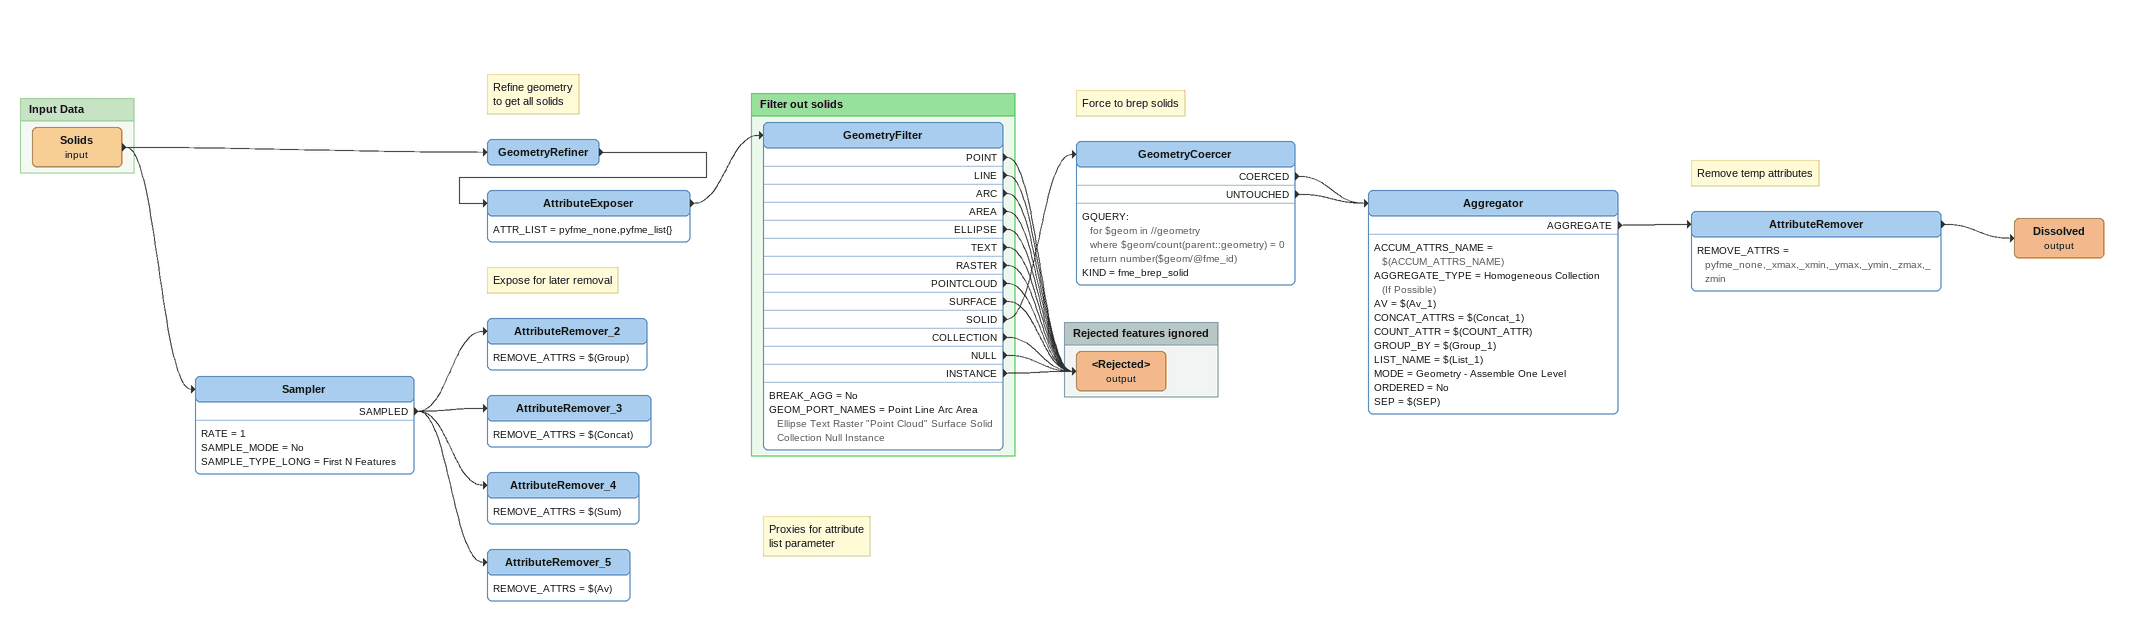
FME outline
Note: Refine geometry / to get all solids
GeometryRefiner
    -> AttributeExposer
Note: Expose for later removal
AttributeExposer
    ATTR_LIST = pyfme_none,pyfme_list{}
    -> GeometryFilter
Note: Force to brep solids
GeometryCoercer
    GQUERY:
      for $geom in //geometry
      where $geom/count(parent::geometry) = 0
      return number($geom/@fme_id)
    KIND = fme_brep_solid
    COERCED -> Aggregator
    UNTOUCHED -> Aggregator
Aggregator
    ACCUM_ATTRS_NAME = $(ACCUM_ATTRS_NAME)
    AGGREGATE_TYPE = Homogeneous Collection (If Possible)
    AV = $(Av_1)
    CONCAT_ATTRS = $(Concat_1)
    COUNT_ATTR = $(COUNT_ATTR)
    GROUP_BY = $(Group_1)
    LIST_NAME = $(List_1)
    MODE = Geometry - Assemble One Level
    ORDERED = No
    SEP = $(SEP)
    AGGREGATE -> AttributeRemover
Note: Remove temp attributes
AttributeRemover
    REMOVE_ATTRS = pyfme_none,_xmax,_xmin,_ymax,_ymin,_zmax,_zmin
    -> Dissolved (output)
Dissolved (output)
Sampler
    RATE = 1
    SAMPLE_MODE = No
    SAMPLE_TYPE_LONG = First N Features
    SAMPLED -> AttributeRemover_2
    SAMPLED -> AttributeRemover_3
    SAMPLED -> AttributeRemover_4
    SAMPLED -> AttributeRemover_5
Note: Proxies for attribute / list parameter
AttributeRemover_2
    REMOVE_ATTRS = $(Group)
AttributeRemover_3
    REMOVE_ATTRS = $(Concat)
AttributeRemover_4
    REMOVE_ATTRS = $(Sum)
AttributeRemover_5
    REMOVE_ATTRS = $(Av)

Bookmark: Input Data
Solids (input)
    -> GeometryRefiner
    -> Sampler

Bookmark: Filter out solids
GeometryFilter
    BREAK_AGG = No
    GEOM_PORT_NAMES = Point Line Arc Area Ellipse Text Raster "Point Cloud" Surface Solid Collection Null Instance
    POINT -> <Rejected> (output)
    LINE -> <Rejected> (output)
    ARC -> <Rejected> (output)
    AREA -> <Rejected> (output)
    ELLIPSE -> <Rejected> (output)
    TEXT -> <Rejected> (output)
    RASTER -> <Rejected> (output)
    POINTCLOUD -> <Rejected> (output)
    SURFACE -> <Rejected> (output)
    SOLID -> GeometryCoercer
    COLLECTION -> <Rejected> (output)
    NULL -> <Rejected> (output)
    INSTANCE -> <Rejected> (output)

Bookmark: Rejected features ignored
<Rejected> (output)
